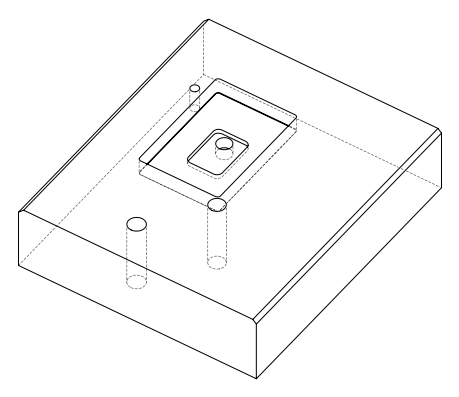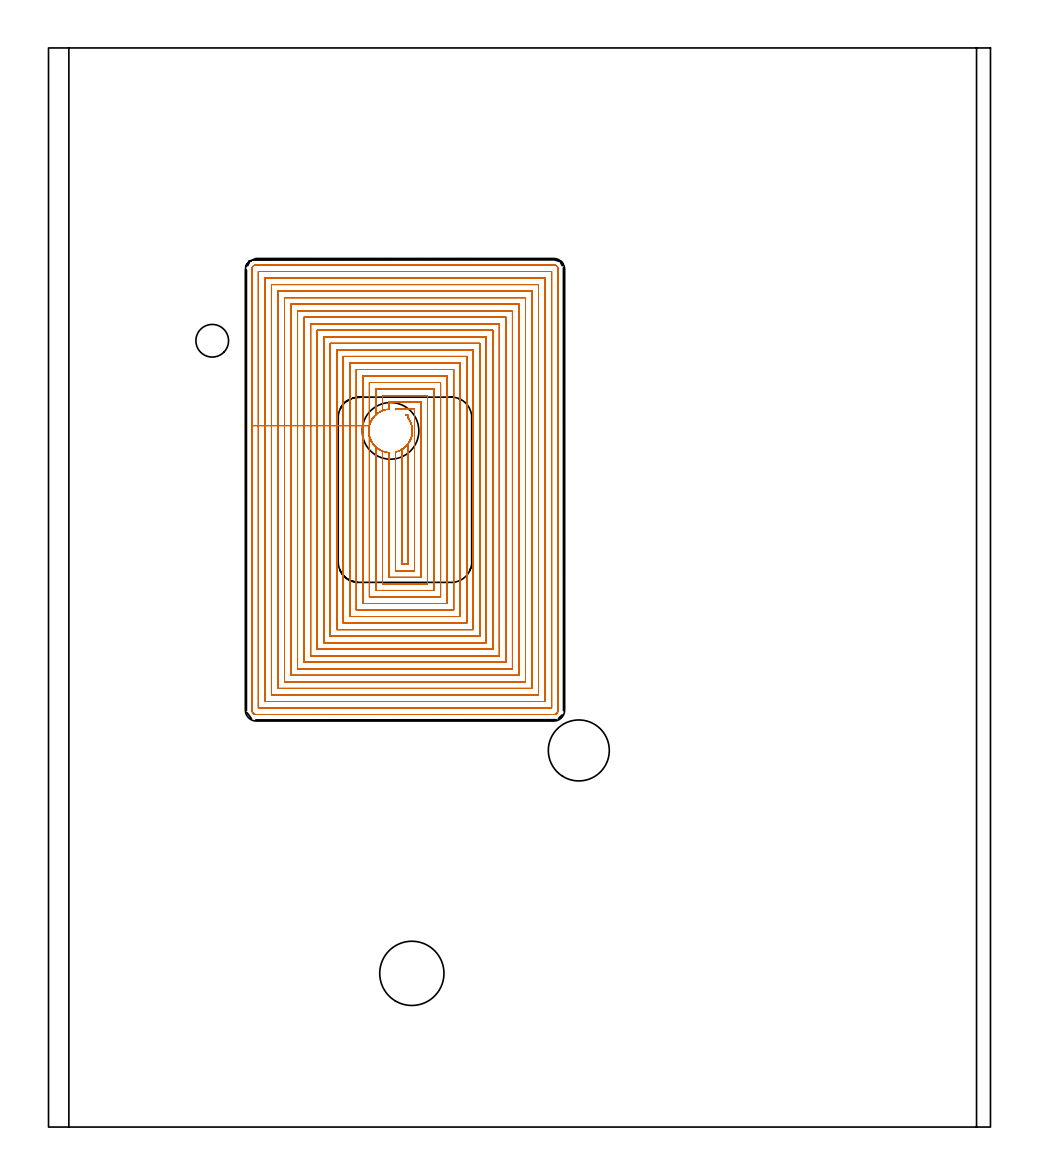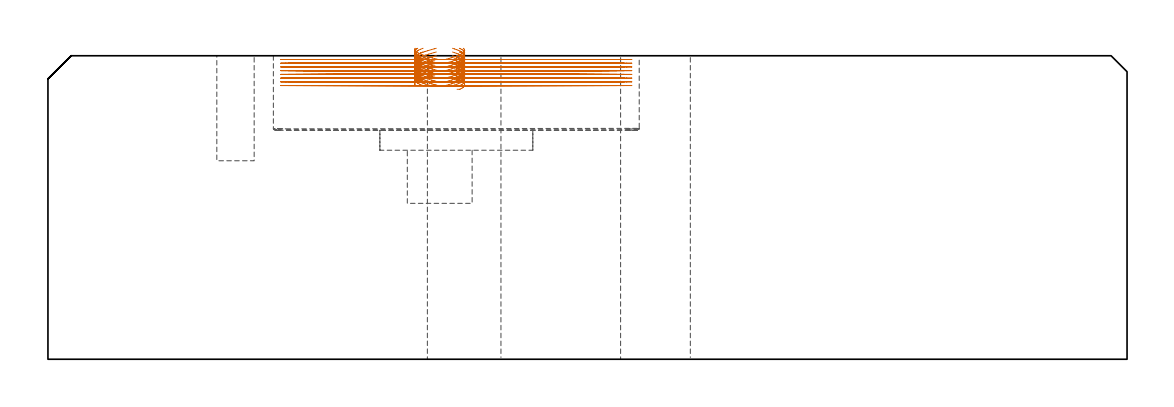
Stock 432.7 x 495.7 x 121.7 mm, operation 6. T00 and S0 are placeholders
(PLAN: 12 operations, 10 tool changes, 441.8 min)
(1 INDEXABLE_INSERT_DRILL_THROUGH_HOLE_FROM_SOLID | STEP1HOLE | NXT0302_027 | 0.5 min | 74854 mm3)
(2 INDEXABLE_INSERT_DRILL_BLIND_HOLE_FROM_SOLID | STEP1POCKET | UGT0302_001 | 0.18 min | 7409 mm3)
(3 INDEXABLE_INSERT_DRILL_BLIND_HOLE_FROM_SOLID_1 | STEP1POCKET_1 | UGT0302_005 | 0.1 min | 31392 mm3)
(4 AREA_MILL | FG_CHAMFER_SURFACE | UGT0205_001 | 12.06 min | 10149 mm3)
(5 AREA_MILL_1 | FG_CHAMFER_SURFACE_1 | UGT0205_001 | 16.05 min | 21446 mm3)
(6 MILL_RECTANGULAR_POCKET | POCKET_RECTANGULAR_STRAIGHT | UGT0201_084 | Follow Part, ap 1.5, ae 75% | 409.51 min | 915323 mm3)
(7 MILL_RECTANGULAR_POCKET_1 | POCKET_RECTANGULAR_STRAIGHT_1 | UGT0201_100 | Follow Part, ap 4.5, ae 75% | 1.62 min | 36932 mm3)
(8 SPOT_DRILL | STEP1HOLE_1 | NXT0321_9005460120000 | 0.05 min | 174 mm3)
(9 DRILL_BLIND_HOLE_INTO_CENTER | STEP1HOLE_1 | UGT0301_196 | 0.06 min | 365 mm3)
(10 GUN_DRILL_THROUGH_HOLE | STEP1HOLE_1 | UGT0307_003 | 0.57 min | 4240 mm3)
(11 SPADE_DRILL_TO_ENLARGE_THROUGH_HOLE | STEP1HOLE_1 | UGT0306_009 | 0.52 min | 27844 mm3)
(12 DRILL_TO_ENLARGE_THROUGH_HOLE | STEP1HOLE_1 | UGT0301_394 | 0.54 min | 50469 mm3)
(TOOL NXT0302_027 | Index. Insert Drill 28mm [880-D2800L32-05] | D28 PA176 FL140 Z2)
(TOOL UGT0302_001 | Indexable Insert Drill 15mm | D15 PA180 FL50 Z2)
(TOOL UGT0302_005 | Indexable Insert Drill 26mm | D26 PA180 FL50 Z2)
(TOOL UGT0205_001 | Chamfer Mill 20 x 3 x 45 deg. | D20 FL50 Z2)
(TOOL UGT0201_084 | End mill 6 mm | D6 R1 FL30 Z4)
(TOOL UGT0201_100 | End Mill 18 mm | D18 FL22 Z2)
(TOOL NXT0321_9005460120000 | NC Spot Drill, 142deg, 12mm, Carbide, Uncoated | D12 PA142 FL30 Z2)
(TOOL UGT0301_196 | Twist Drill 7.7 mm | D7.7 PA118 FL73 Z2)
(TOOL UGT0307_003 | Gun Drill 7 mm | D7 PA130 FL24 Z1)
(TOOL UGT0306_009 | Spade Drill 18.5mm | D18.5 PA132 FL10 Z2)
(TOOL UGT0301_394 | Twist Drill 29.5 mm | D29.5 PA118 FL165 Z2)
(OP 6 MILL_RECTANGULAR_POCKET, part 1 of 3)
G17 G21 G94 G90
T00 M6
G54
G17 G0 G90 X164.953 Y325.973 S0 M3
G43 Z131.7 H0
Z124.7
G94 G1 X165.284 Y325.546 Z124.555 F250.
X165.813 Y324.705 Z124.289
X166.032 Y324.314 Z124.169
X166.5 Y323.234 Z123.853
X166.838 Y322.105 Z123.538
X167.041 Y320.945 Z123.222
X167.107 Y319.769 Z122.907
X167.034 Y318.594 Z122.591
X166.823 Y317.435 Z122.275
X166.479 Y316.309 Z121.96
X166.004 Y315.231 Z121.644
X165.783 Y314.842 Z121.524
X165.263 Y314.026 Z121.265
X164.661 Y313.257 Z121.003
X164.502 Y313.078 Z120.939
X163.939 Y312.506 Z120.724
X163.746 Y312.33 Z120.654
X163.002 Y311.728 Z120.398
X162.4 Y311.334 Z120.205
Y258.5 F500.
X165.1
Y313.818
G0 X162.199 Y311.202 Z124.7
G1 X163.006 Y311.731 Z124.442 F250.
X163.746 Y312.33 Z124.186
X163.939 Y312.506 Z124.116
X164.502 Y313.078 Z123.901
X164.661 Y313.257 Z123.837
X165.263 Y314.026 Z123.575
X165.783 Y314.842 Z123.316
X166.004 Y315.231 Z123.196
X166.479 Y316.309 Z122.881
X166.823 Y317.435 Z122.565
X167.034 Y318.594 Z122.25
X167.107 Y319.769 Z121.934
X167.041 Y320.945 Z121.618
X166.838 Y322.105 Z121.303
X166.5 Y323.234 Z120.987
X166.032 Y324.314 Z120.672
X165.813 Y324.705 Z120.552
X165.276 Y325.558 Z120.282
X165.1 Y325.784 Z120.205
Y327.
X164.038
G0 X166.533 Y323.125 Z124.7
G1 X166.838 Y322.105 Z124.415
X167.041 Y320.945 Z124.099
X167.107 Y319.769 Z123.784
X167.034 Y318.594 Z123.468
X166.823 Y317.435 Z123.152
X166.479 Y316.309 Z122.837
X166.004 Y315.231 Z122.521
X165.783 Y314.842 Z122.401
X165.263 Y314.026 Z122.142
X164.661 Y313.257 Z121.88
X164.502 Y313.078 Z121.816
X163.939 Y312.506 Z121.601
X163.746 Y312.33 Z121.531
X163.002 Y311.728 Z121.275
X162.027 Y311.1 Z120.964
X161.638 Y310.879 Z120.844
X160.754 Y310.483 Z120.584
X159.836 Y310.174 Z120.325
X159.4 Y310.071 Z120.205
Y255.5 F500.
X168.1
Y330.
X159.4
Y329.528
G0 X147.264 Y321.556 Z124.7
G1 X147.189 Y321.187 Z124.599 F250.
X147.093 Y319.959 Z124.269
X147.15 Y318.729 Z123.939
X147.357 Y317.514 Z123.609
X147.712 Y316.335 Z123.279
X148.209 Y315.207 Z122.949
X148.432 Y314.82 Z122.829
X148.936 Y314.027 Z122.577
X149.195 Y313.662 Z122.457
X149.939 Y312.808 Z122.154
X150.774 Y312.044 Z121.85
X151.466 Y311.54 Z121.621
X152.31 Y311.022 Z121.356
X153.019 Y310.673 Z121.144
X153.816 Y310.356 Z120.914
X154.239 Y310.209 Z120.794
X155.089 Y309.996 Z120.559
X155.953 Y309.858 Z120.325
X156.4 Y309.827 Z120.205
Y252.5 F500.
X171.1
Y333.
X156.4
Y329.771
G0 X148.268 Y324.467 Z124.7
G1 X148.013 Y323.969 Z124.55 F250.
X147.827 Y323.562 Z124.43
X147.435 Y322.394 Z124.1
X147.189 Y321.187 Z123.77
X147.093 Y319.959 Z123.44
X147.15 Y318.729 Z123.11
X147.357 Y317.514 Z122.78
X147.712 Y316.335 Z122.45
X148.209 Y315.207 Z122.12
X148.432 Y314.82 Z122.
X148.936 Y314.027 Z121.748
X149.195 Y313.662 Z121.628
X149.939 Y312.808 Z121.325
X150.774 Y312.044 Z121.021
X151.466 Y311.54 Z120.792
X152.31 Y311.022 Z120.527
X153.019 Y310.673 Z120.315
X153.4 Y310.521 Z120.205
Y249.5 F500.
X174.1
Y336.
X153.4
Y329.086
G0 X150.436 Y327.247 Z124.7
G1 X150.178 Y327.028 Z124.609 F250.
X149.355 Y326.138 Z124.285
X148.645 Y325.156 Z123.96
X148.423 Y324.768 Z123.84
X148.013 Y323.969 Z123.599
X147.827 Y323.562 Z123.48
X147.435 Y322.394 Z123.149
X147.189 Y321.187 Z122.819
X147.093 Y319.959 Z122.489
X147.15 Y318.729 Z122.159
X147.357 Y317.514 Z121.829
X147.712 Y316.335 Z121.499
X148.209 Y315.207 Z121.169
X148.432 Y314.82 Z121.049
X148.936 Y314.027 Z120.797
X149.195 Y313.662 Z120.678
X149.615 Y313.156 Z120.501
X150.068 Y312.678 Z120.325
X150.4 Y312.378 Z120.205
Y246.5 F500.
X177.1
Y339.
X150.4
Y327.221
G0 X155.725 Y329.696 Z124.7
G1 X154.877 Y329.555 Z124.47 F250.
X153.743 Y329.226 Z124.153
X152.656 Y328.766 Z123.837
X152.264 Y328.549 Z123.717
X151.472 Y328.064 Z123.468
X151.101 Y327.811 Z123.348
X150.178 Y327.028 Z123.023
X149.355 Y326.138 Z122.699
X148.645 Y325.156 Z122.374
X148.423 Y324.768 Z122.254
X148.013 Y323.969 Z122.013
X147.827 Y323.562 Z121.893
X147.451 Y322.453 Z121.58
X147.207 Y321.308 Z121.266
X147.098 Y320.142 Z120.952
X147.127 Y318.972 Z120.638
X147.292 Y317.813 Z120.325
X147.4 Y317.379 Z120.205
Y243.5 F500.
X180.1
Y342.
X147.4
Y322.221
X144.4
Y240.5
X183.1
Y345.
X144.4
Y322.221
X141.4
Y237.5
X186.1
Y348.
X141.4
Y322.221
X138.4
Y234.5
X189.1
Y351.
X138.4
Y322.221
X135.4
Y231.5
X192.1
Y354.
X135.4
Y322.221
X132.4
Y228.5
X195.1
Y357.
X132.4
Y322.221
X129.4
Y225.5
X198.1
Y360.
X129.4
Y322.221
X126.4
Y222.5
X201.1
Y363.
X126.4
Y322.221
X123.4
Y219.5
X204.1
Y366.
X123.4
Y322.221
X120.4
Y216.5
X207.1
Y369.
X120.4
Y322.221
X117.4
Y213.5
X210.1
Y372.
X117.4
Y322.221
X114.4
Y210.5
X213.1
Y375.
X114.4
Y322.221
X111.4
Y207.5
X216.1
Y378.
X111.4
Y322.221
X108.4
Y204.5
X219.1
Y381.
X108.4
Y322.221
X105.4
Y201.5
X222.1
Y384.
X105.4
Y322.221
X102.4
Y198.5
X225.1
Y387.
X102.4
Y322.221
X99.4
Y195.5
X228.1
Y390.
X99.4
Y322.221
X96.4
Y192.5
X231.1
Y393.
X96.4
Y322.221
X93.4
Y191.5
G3 X95.4 Y189.5 R2.
G1 X232.1
G3 X234.1 Y191.5 R2.
G1 Y394.
G3 X232.1 Y396. R2.
G1 X95.4
G3 X93.4 Y394. R2.
G1 Y322.221
Y321.221
G0 X164.953 Y325.973 Z123.205
G1 X165.284 Y325.546 Z123.06 F250.
X165.813 Y324.705 Z122.794
X166.032 Y324.314 Z122.674
X166.5 Y323.234 Z122.358
X166.838 Y322.105 Z122.043
X167.041 Y320.945 Z121.727
X167.107 Y319.769 Z121.412
X167.034 Y318.594 Z121.096
X166.823 Y317.435 Z120.78
X166.479 Y316.309 Z120.465
X166.004 Y315.231 Z120.149
X165.783 Y314.842 Z120.029
X165.263 Y314.026 Z119.77
X164.661 Y313.257 Z119.508
X164.502 Y313.078 Z119.444
X163.939 Y312.506 Z119.229
X163.746 Y312.33 Z119.159
X163.002 Y311.727 Z118.903
X162.4 Y311.334 Z118.71
Y258.5 F500.
X165.1
Y313.818
G0 X162.199 Y311.202 Z123.205
G1 X163.006 Y311.731 Z122.947 F250.
X163.746 Y312.33 Z122.691
X163.939 Y312.506 Z122.621
X164.502 Y313.078 Z122.406
X164.661 Y313.257 Z122.342
X165.263 Y314.026 Z122.08
X165.783 Y314.842 Z121.821
X166.004 Y315.231 Z121.701
X166.479 Y316.309 Z121.386
X166.823 Y317.435 Z121.07
X167.034 Y318.594 Z120.755
X167.107 Y319.769 Z120.439
X167.041 Y320.945 Z120.123
X166.838 Y322.105 Z119.808
X166.5 Y323.234 Z119.492
X166.032 Y324.314 Z119.177
X165.813 Y324.705 Z119.057
X165.276 Y325.558 Z118.787
X165.1 Y325.784 Z118.71
Y327.
X164.038
G0 X166.533 Y323.125 Z123.205
G1 X166.838 Y322.105 Z122.92
X167.041 Y320.945 Z122.604
X167.107 Y319.769 Z122.289
X167.034 Y318.594 Z121.973
X166.823 Y317.435 Z121.657
X166.479 Y316.309 Z121.342
X166.004 Y315.231 Z121.026
X165.783 Y314.842 Z120.906
X165.263 Y314.026 Z120.647
X164.661 Y313.257 Z120.385
X164.502 Y313.078 Z120.321
X163.939 Y312.506 Z120.106
X163.746 Y312.33 Z120.036
X163.002 Y311.727 Z119.78
X162.155 Y311.173 Z119.508
X161.769 Y310.947 Z119.388
X160.822 Y310.51 Z119.109
X159.836 Y310.174 Z118.83
X159.4 Y310.071 Z118.71
Y255.5 F500.
X168.1
Y330.
X159.4
Y329.528
G0 X147.264 Y321.555 Z123.205
G1 X147.189 Y321.187 Z123.104 F250.
X147.093 Y319.959 Z122.774
X147.15 Y318.729 Z122.444
X147.357 Y317.514 Z122.114
X147.712 Y316.335 Z121.784
X148.209 Y315.207 Z121.454
X148.432 Y314.82 Z121.334
X148.936 Y314.027 Z121.082
X149.195 Y313.662 Z120.963
X149.772 Y312.983 Z120.724
X150.408 Y312.358 Z120.485
X151.097 Y311.791 Z120.246
X151.466 Y311.54 Z120.126
X152.31 Y311.022 Z119.861
X153.019 Y310.673 Z119.649
X153.816 Y310.356 Z119.419
X154.239 Y310.209 Z119.299
X155.089 Y309.996 Z119.065
X155.953 Y309.858 Z118.83
X156.4 Y309.827 Z118.71
Y252.5 F500.
X171.1
Y333.
X156.4
Y329.771
G0 X148.268 Y324.466 Z123.205
G1 X148.013 Y323.969 Z123.055 F250.
X147.827 Y323.562 Z122.935
X147.435 Y322.394 Z122.605
X147.189 Y321.187 Z122.275
X147.093 Y319.959 Z121.945
X147.15 Y318.729 Z121.615
X147.357 Y317.514 Z121.285
X147.712 Y316.335 Z120.955
X148.209 Y315.207 Z120.625
X148.432 Y314.82 Z120.505
X148.936 Y314.027 Z120.253
X149.195 Y313.662 Z120.133
X149.772 Y312.983 Z119.894
X150.408 Y312.358 Z119.655
X151.097 Y311.791 Z119.417
X151.466 Y311.54 Z119.297
X152.31 Y311.022 Z119.032
X153.019 Y310.673 Z118.82
X153.4 Y310.521 Z118.71
Y249.5 F500.
X174.1
Y336.
X153.4
Y329.086
G0 X150.436 Y327.247 Z123.205
G1 X150.178 Y327.028 Z123.114 F250.
X149.355 Y326.138 Z122.79
X148.645 Y325.156 Z122.465
X148.423 Y324.768 Z122.345
X148.013 Y323.969 Z122.104
X147.827 Y323.562 Z121.985
X147.435 Y322.394 Z121.654
X147.189 Y321.187 Z121.324
X147.093 Y319.959 Z120.994
X147.15 Y318.729 Z120.664
X147.357 Y317.514 Z120.334
X147.712 Y316.335 Z120.004
X148.209 Y315.207 Z119.674
X148.432 Y314.82 Z119.554
X148.936 Y314.027 Z119.302
X149.195 Y313.662 Z119.183
X149.615 Y313.156 Z119.006
X150.068 Y312.678 Z118.83
X150.4 Y312.378 Z118.71
Y246.5 F500.
X177.1
Y339.
X150.4
Y327.221
G0 X155.725 Y329.696 Z123.205
G1 X154.877 Y329.555 Z122.975 F250.
X153.743 Y329.226 Z122.658
X152.656 Y328.766 Z122.342
X152.264 Y328.549 Z122.222
X151.472 Y328.064 Z121.973
X151.101 Y327.811 Z121.853
X150.178 Y327.028 Z121.528
X149.355 Y326.138 Z121.204
X148.645 Y325.156 Z120.879
X148.423 Y324.768 Z120.759
X148.013 Y323.969 Z120.518
X147.827 Y323.562 Z120.398
X147.451 Y322.453 Z120.085
X147.207 Y321.308 Z119.771
X147.098 Y320.142 Z119.457
X147.127 Y318.972 Z119.143
X147.292 Y317.813 Z118.83
X147.4 Y317.379 Z118.71
Y243.5 F500.
X180.1
Y342.
X147.4
Y322.221
X144.4
Y240.5
X183.1
Y345.
X144.4
Y322.221
X141.4
Y237.5
X186.1
Y348.
X141.4
Y322.221
X138.4
Y234.5
X189.1
Y351.
X138.4
Y322.221
X135.4
Y231.5
X192.1
Y354.
X135.4
Y322.221
X132.4
Y228.5
X195.1
Y357.
X132.4
Y322.221
X129.4
Y225.5
X198.1
Y360.
X129.4
Y322.221
X126.4
Y222.5
X201.1
Y363.
X126.4
Y322.221
X123.4
Y219.5
X204.1
Y366.
X123.4
Y322.221
X120.4
Y216.5
X207.1
Y369.
X120.4
Y322.221
X117.4
Y213.5
X210.1
Y372.
X117.4
Y322.221
X114.4
Y210.5
X213.1
Y375.
X114.4
Y322.221
X111.4
Y207.5
X216.1
Y378.
X111.4
Y322.221
X108.4
Y204.5
X219.1
Y381.
X108.4
Y322.221
X105.4
Y201.5
X222.1
Y384.
X105.4
Y322.221
X102.4
Y198.5
X225.1
Y387.
X102.4
Y322.221
X99.4
Y195.5
X228.1
Y390.
X99.4
Y322.221
X96.4
Y192.5
X231.1
Y393.
X96.4
Y322.221
X93.4
Y191.5
G3 X95.4 Y189.5 R2.
G1 X232.1
G3 X234.1 Y191.5 R2.
G1 Y394.
G3 X232.1 Y396. R2.
G1 X95.4
G3 X93.4 Y394. R2.
G1 Y322.221
Y321.221
G0 X164.953 Y325.973 Z121.71
G1 X165.284 Y325.546 Z121.565 F250.
X165.813 Y324.705 Z121.299
X166.032 Y324.314 Z121.179
X166.5 Y323.234 Z120.863
X166.838 Y322.105 Z120.548
X167.041 Y320.945 Z120.232
X167.107 Y319.769 Z119.917
X167.034 Y318.594 Z119.601
X166.823 Y317.435 Z119.285
X166.479 Y316.309 Z118.97
X166.004 Y315.231 Z118.654
X165.783 Y314.842 Z118.534
X165.263 Y314.026 Z118.275
X164.661 Y313.257 Z118.013
X164.502 Y313.078 Z117.949
X163.939 Y312.506 Z117.734
X163.746 Y312.33 Z117.664
X163.002 Y311.727 Z117.408
X162.4 Y311.334 Z117.215
Y258.5 F500.
X165.1
Y313.818
G0 X162.199 Y311.202 Z121.71
G1 X163.006 Y311.731 Z121.452 F250.
X163.746 Y312.33 Z121.196
X163.939 Y312.506 Z121.126
X164.502 Y313.078 Z120.911
X164.661 Y313.257 Z120.847
X165.263 Y314.026 Z120.585
X165.783 Y314.842 Z120.326
X166.004 Y315.231 Z120.206
X166.479 Y316.309 Z119.891
X166.823 Y317.435 Z119.575
X167.034 Y318.594 Z119.26
X167.107 Y319.769 Z118.944
X167.041 Y320.945 Z118.628
X166.838 Y322.105 Z118.313
X166.5 Y323.234 Z117.997
X166.032 Y324.314 Z117.682
X165.813 Y324.705 Z117.562
X165.276 Y325.558 Z117.292
X165.1 Y325.784 Z117.215
Y327.
X164.038
G0 X166.533 Y323.125 Z121.71
G1 X166.838 Y322.105 Z121.425
X167.041 Y320.945 Z121.109
X167.107 Y319.769 Z120.794
X167.034 Y318.594 Z120.478
X166.823 Y317.435 Z120.162
X166.479 Y316.309 Z119.847
X166.004 Y315.231 Z119.531
X165.783 Y314.842 Z119.411
X165.263 Y314.026 Z119.152
X164.661 Y313.257 Z118.89
X164.502 Y313.078 Z118.826
X163.939 Y312.506 Z118.611
X163.746 Y312.33 Z118.541
X163.002 Y311.727 Z118.285
X162.155 Y311.173 Z118.013
X161.769 Y310.947 Z117.893
X160.822 Y310.51 Z117.614
X159.836 Y310.174 Z117.335
X159.4 Y310.071 Z117.215
Y255.5 F500.
X168.1
Y330.
X159.4
Y329.528
G0 X147.264 Y321.555 Z121.71
G1 X147.189 Y321.187 Z121.609 F250.
X147.093 Y319.959 Z121.279
X147.15 Y318.729 Z120.949
X147.357 Y317.514 Z120.619
X147.712 Y316.335 Z120.289
X148.209 Y315.207 Z119.959
X148.432 Y314.82 Z119.839
X148.936 Y314.027 Z119.587
X149.195 Y313.662 Z119.468
X149.772 Y312.983 Z119.229
X150.408 Y312.358 Z118.99
X151.097 Y311.791 Z118.751
X151.466 Y311.54 Z118.631
X152.31 Y311.022 Z118.366
X153.019 Y310.673 Z118.154
X153.816 Y310.356 Z117.924
X154.239 Y310.209 Z117.804
X155.089 Y309.996 Z117.57
X155.953 Y309.858 Z117.335
X156.4 Y309.827 Z117.215
Y252.5 F500.
X171.1
Y333.
X156.4
Y329.771
G0 X148.268 Y324.466 Z121.71
G1 X148.013 Y323.969 Z121.56 F250.
X147.827 Y323.562 Z121.44
X147.435 Y322.394 Z121.11
X147.189 Y321.187 Z120.78
X147.093 Y319.959 Z120.45
X147.15 Y318.729 Z120.12
X147.357 Y317.514 Z119.79
X147.712 Y316.335 Z119.46
X148.209 Y315.207 Z119.13
X148.432 Y314.82 Z119.01
X148.936 Y314.027 Z118.758
X149.195 Y313.662 Z118.638
X149.772 Y312.983 Z118.399
X150.408 Y312.358 Z118.16
X151.097 Y311.791 Z117.922
X151.466 Y311.54 Z117.802
X152.31 Y311.022 Z117.537
X153.019 Y310.673 Z117.325
X153.4 Y310.521 Z117.215
Y249.5 F500.
X174.1
Y336.
X153.4
Y329.086
G0 X150.436 Y327.247 Z121.71
G1 X150.178 Y327.028 Z121.619 F250.
X149.355 Y326.138 Z121.295
X148.645 Y325.156 Z120.97
X148.423 Y324.768 Z120.85
X148.013 Y323.969 Z120.609
X147.827 Y323.562 Z120.49
X147.435 Y322.394 Z120.159
X147.189 Y321.187 Z119.829
X147.093 Y319.959 Z119.499
X147.15 Y318.729 Z119.169
X147.357 Y317.514 Z118.839
X147.712 Y316.335 Z118.509
X148.209 Y315.207 Z118.179
X148.432 Y314.82 Z118.059
X148.936 Y314.027 Z117.807
X149.195 Y313.662 Z117.688
X149.615 Y313.156 Z117.511
X150.068 Y312.678 Z117.335
X150.4 Y312.378 Z117.215
Y246.5 F500.
X177.1
Y339.
X150.4
Y327.221
G0 X155.725 Y329.696 Z121.71
G1 X154.877 Y329.555 Z121.48 F250.
X153.743 Y329.226 Z121.163
X152.656 Y328.766 Z120.847
X152.264 Y328.549 Z120.727
X151.472 Y328.064 Z120.478
X151.101 Y327.811 Z120.358
X150.178 Y327.028 Z120.033
X149.355 Y326.138 Z119.709
X148.645 Y325.156 Z119.384
X148.423 Y324.768 Z119.264
X148.013 Y323.969 Z119.023
X147.827 Y323.562 Z118.903
X147.451 Y322.453 Z118.59
X147.207 Y321.308 Z118.276
X147.098 Y320.142 Z117.962
X147.127 Y318.972 Z117.648
X147.292 Y317.813 Z117.335
X147.4 Y317.379 Z117.215
Y243.5 F500.
X180.1
Y342.
X147.4
Y322.221
X144.4
Y240.5
X183.1
Y345.
X144.4
Y322.221
X141.4
Y237.5
X186.1
Y348.
X141.4
Y322.221
X138.4
Y234.5
X189.1
Y351.
X138.4
Y322.221
X135.4
Y231.5
X192.1
Y354.
X135.4
Y322.221
X132.4
Y228.5
X195.1
Y357.
X132.4
Y322.221
X129.4
Y225.5
X198.1
Y360.
X129.4
Y322.221
X126.4
Y222.5
X201.1
Y363.
X126.4
Y322.221
X123.4
Y219.5
X204.1
Y366.
X123.4
Y322.221
X120.4
Y216.5
X207.1
Y369.
X120.4
Y322.221
X117.4
Y213.5
X210.1
Y372.
X117.4
Y322.221
X114.4
Y210.5
X213.1
Y375.
X114.4
Y322.221
X111.4
Y207.5
X216.1
Y378.
X111.4
Y322.221
X108.4
Y204.5
X219.1
Y381.
X108.4
Y322.221
X105.4
Y201.5
X222.1
Y384.
X105.4
Y322.221
X102.4
Y198.5
X225.1
Y387.
X102.4
Y322.221
X99.4
Y195.5
X228.1
Y390.
X99.4
Y322.221
X96.4
Y192.5
X231.1
Y393.
X96.4
Y322.221
X93.4
Y191.5
G3 X95.4 Y189.5 R2.
G1 X232.1
G3 X234.1 Y191.5 R2.
G1 Y394.
G3 X232.1 Y396. R2.
G1 X95.4
G3 X93.4 Y394. R2.
G1 Y322.221
Y321.221
G0 X164.953 Y325.973 Z120.215
G1 X165.284 Y325.546 Z120.07 F250.
X165.813 Y324.705 Z119.804
X166.032 Y324.314 Z119.684
X166.5 Y323.234 Z119.368
X166.838 Y322.105 Z119.053
X167.041 Y320.945 Z118.737
X167.107 Y319.769 Z118.422
X167.034 Y318.594 Z118.106
X166.823 Y317.435 Z117.79
X166.479 Y316.309 Z117.475
X166.004 Y315.231 Z117.159
X165.783 Y314.842 Z117.039
X165.263 Y314.026 Z116.78
X164.661 Y313.257 Z116.518
X164.502 Y313.078 Z116.454
X163.939 Y312.506 Z116.239
X163.746 Y312.33 Z116.169
X163.002 Y311.727 Z115.913
X162.4 Y311.334 Z115.72
Y258.5 F500.
X165.1
Y313.818
G0 X162.199 Y311.202 Z120.215
G1 X163.006 Y311.731 Z119.957 F250.
X163.746 Y312.33 Z119.701
X163.939 Y312.506 Z119.631
X164.502 Y313.078 Z119.416
X164.661 Y313.257 Z119.352
X165.263 Y314.026 Z119.09
X165.783 Y314.842 Z118.831
X166.004 Y315.231 Z118.711
X166.479 Y316.309 Z118.396
X166.823 Y317.435 Z118.08
X167.034 Y318.594 Z117.765
X167.107 Y319.769 Z117.449
X167.041 Y320.945 Z117.133
X166.838 Y322.105 Z116.818
X166.5 Y323.234 Z116.502
X166.032 Y324.314 Z116.187
X165.813 Y324.705 Z116.067
X165.276 Y325.558 Z115.797
X165.1 Y325.784 Z115.72
Y327.
X164.038
G0 X166.533 Y323.125 Z120.215
G1 X166.838 Y322.105 Z119.93
X167.041 Y320.945 Z119.614
X167.107 Y319.769 Z119.299
X167.034 Y318.594 Z118.983
X166.823 Y317.435 Z118.667
X166.479 Y316.309 Z118.352
X166.004 Y315.231 Z118.036
X165.783 Y314.842 Z117.916
X165.263 Y314.026 Z117.657
X164.661 Y313.257 Z117.395
X164.502 Y313.078 Z117.331
X163.939 Y312.506 Z117.116
X163.746 Y312.33 Z117.046
X163.002 Y311.727 Z116.79
X162.155 Y311.173 Z116.518
X161.769 Y310.947 Z116.399
X160.822 Y310.51 Z116.119
X159.836 Y310.174 Z115.84
X159.4 Y310.071 Z115.72
Y255.5 F500.
X168.1
Y330.
X159.4
Y329.528
G0 X147.264 Y321.555 Z120.215
G1 X147.189 Y321.187 Z120.114 F250.
X147.093 Y319.959 Z119.784
X147.15 Y318.729 Z119.454
X147.357 Y317.514 Z119.124
X147.712 Y316.335 Z118.794
X148.209 Y315.207 Z118.464
X148.432 Y314.82 Z118.344
X148.936 Y314.027 Z118.092
X149.195 Y313.662 Z117.973
X149.772 Y312.983 Z117.734
X150.408 Y312.358 Z117.495
X151.097 Y311.791 Z117.256
X151.466 Y311.54 Z117.136
X152.31 Y311.022 Z116.871
X153.019 Y310.673 Z116.659
X153.816 Y310.356 Z116.429
X154.239 Y310.209 Z116.309
X155.089 Y309.996 Z116.075
X155.953 Y309.858 Z115.84
X156.4 Y309.827 Z115.72
Y252.5 F500.
X171.1
Y333.
X156.4
Y329.771
G0 X148.268 Y324.466 Z120.215
G1 X148.013 Y323.969 Z120.065 F250.
X147.827 Y323.562 Z119.945
X147.435 Y322.394 Z119.615
X147.189 Y321.187 Z119.285
X147.093 Y319.959 Z118.955
X147.15 Y318.729 Z118.625
X147.357 Y317.514 Z118.295
X147.712 Y316.335 Z117.965
X148.209 Y315.207 Z117.635
X148.432 Y314.82 Z117.515
X148.936 Y314.027 Z117.263
X149.195 Y313.662 Z117.143
X149.772 Y312.983 Z116.904
X150.408 Y312.358 Z116.665
X151.097 Y311.791 Z116.427
X151.466 Y311.54 Z116.307
X152.31 Y311.022 Z116.042
X153.019 Y310.673 Z115.83
X153.4 Y310.521 Z115.72
Y249.5 F500.
X174.1
Y336.
X153.4
Y329.086
G0 X150.436 Y327.247 Z120.215
G1 X150.178 Y327.028 Z120.124 F250.
X149.355 Y326.138 Z119.8
X148.645 Y325.156 Z119.475
X148.423 Y324.768 Z119.355
X148.013 Y323.969 Z119.114
X147.827 Y323.562 Z118.995
X147.435 Y322.394 Z118.664
X147.189 Y321.187 Z118.334
X147.093 Y319.959 Z118.004
X147.15 Y318.729 Z117.674
X147.357 Y317.514 Z117.344
X147.712 Y316.335 Z117.014
X148.209 Y315.207 Z116.684
X148.432 Y314.82 Z116.564
X148.936 Y314.027 Z116.312
X149.195 Y313.662 Z116.193
X149.615 Y313.156 Z116.016
X150.068 Y312.678 Z115.84
X150.4 Y312.378 Z115.72
Y246.5 F500.
X177.1
Y339.
X150.4
Y327.221
G0 X155.725 Y329.696 Z120.215
G1 X154.877 Y329.555 Z119.985 F250.
X153.743 Y329.226 Z119.668
X152.656 Y328.766 Z119.352
X152.264 Y328.549 Z119.232
X151.472 Y328.064 Z118.983
X151.101 Y327.811 Z118.863
X150.178 Y327.028 Z118.538
X149.355 Y326.138 Z118.214
X148.645 Y325.156 Z117.889
X148.423 Y324.768 Z117.769
X148.013 Y323.969 Z117.528
X147.827 Y323.562 Z117.408
X147.451 Y322.453 Z117.095
X147.207 Y321.308 Z116.781
X147.098 Y320.142 Z116.467
X147.127 Y318.972 Z116.153
X147.292 Y317.813 Z115.84
X147.4 Y317.379 Z115.72
Y243.5 F500.
X180.1
Y342.
X147.4
Y322.221
X144.4
Y240.5
X183.1
Y345.
X144.4
Y322.221
X141.4
Y237.5
X186.1
Y348.
X141.4
Y322.221
X138.4
Y234.5
X189.1
Y351.
X138.4
Y322.221
X135.4
Y231.5
X192.1
Y354.
X135.4
Y322.221
X132.4
Y228.5
X195.1
Y357.
X132.4
Y322.221
X129.4
Y225.5
X198.1
Y360.
X129.4
Y322.221
X126.4
Y222.5
X201.1
Y363.
X126.4
Y322.221
X123.4
Y219.5
X204.1
Y366.
X123.4
Y322.221
X120.4
Y216.5
X207.1
Y369.
X120.4
Y322.221
X117.4
Y213.5
X210.1
Y372.
X117.4
Y322.221
X114.4
Y210.5
X213.1
Y375.
X114.4
Y322.221
X111.4
Y207.5
X216.1
Y378.
X111.4
Y322.221
X108.4
Y204.5
X219.1
Y381.
X108.4
Y322.221
X105.4
Y201.5
X222.1
Y384.
X105.4
Y322.221
X102.4
Y198.5
X225.1
Y387.
X102.4
Y322.221
X99.4
Y195.5
X228.1
Y390.
X99.4
Y322.221
X96.4
Y192.5
X231.1
Y393.
X96.4
Y322.221
X93.4
Y191.5
G3 X95.4 Y189.5 R2.
G1 X232.1
G3 X234.1 Y191.5 R2.
G1 Y394.
G3 X232.1 Y396. R2.
G1 X95.4
G3 X93.4 Y394. R2.
G1 Y322.221
Y321.221
G0 X164.953 Y325.973 Z118.72
G1 X165.284 Y325.546 Z118.575 F250.
X165.813 Y324.705 Z118.309
X166.032 Y324.314 Z118.189
X166.5 Y323.234 Z117.873
X166.838 Y322.105 Z117.558
X167.041 Y320.945 Z117.242
X167.107 Y319.769 Z116.927
X167.034 Y318.594 Z116.611
X166.823 Y317.435 Z116.295
X166.479 Y316.309 Z115.98
X166.004 Y315.231 Z115.664
X165.783 Y314.842 Z115.544
X165.263 Y314.026 Z115.285
X164.661 Y313.257 Z115.023
X164.502 Y313.078 Z114.959
X163.939 Y312.506 Z114.744
X163.746 Y312.33 Z114.674
X163.002 Y311.727 Z114.418
X162.4 Y311.334 Z114.225
Y258.5 F500.
X165.1
Y313.818
G0 X162.199 Y311.202 Z118.72
G1 X163.006 Y311.731 Z118.462 F250.
X163.746 Y312.33 Z118.206
X163.939 Y312.506 Z118.136
X164.502 Y313.078 Z117.921
X164.661 Y313.257 Z117.857
X165.263 Y314.026 Z117.595
X165.783 Y314.842 Z117.336
X166.004 Y315.231 Z117.216
X166.479 Y316.309 Z116.901
X166.823 Y317.435 Z116.585
X167.034 Y318.594 Z116.27
X167.107 Y319.769 Z115.954
X167.041 Y320.945 Z115.638
X166.838 Y322.105 Z115.323
X166.5 Y323.234 Z115.007
X166.032 Y324.314 Z114.692
X165.813 Y324.705 Z114.572
X165.276 Y325.558 Z114.302
X165.1 Y325.784 Z114.225
Y327.
X164.038
G0 X166.533 Y323.125 Z118.72
G1 X166.838 Y322.105 Z118.435
X167.041 Y320.945 Z118.119
X167.107 Y319.769 Z117.804
X167.034 Y318.594 Z117.488
X166.823 Y317.435 Z117.172
X166.479 Y316.309 Z116.857
X166.004 Y315.231 Z116.541
X165.783 Y314.842 Z116.421
X165.263 Y314.026 Z116.162
X164.661 Y313.257 Z115.9
X164.502 Y313.078 Z115.836
X163.939 Y312.506 Z115.621
X163.746 Y312.33 Z115.551
X163.002 Y311.727 Z115.295
X162.155 Y311.173 Z115.023
X161.769 Y310.947 Z114.904
X160.822 Y310.51 Z114.624
X159.836 Y310.174 Z114.345
X159.4 Y310.071 Z114.225
Y255.5 F500.
X168.1
Y330.
X159.4
Y329.528
G0 X147.264 Y321.555 Z118.72
G1 X147.189 Y321.187 Z118.619 F250.
X147.093 Y319.959 Z118.289
X147.15 Y318.729 Z117.959
X147.357 Y317.514 Z117.629
X147.712 Y316.335 Z117.299
X148.209 Y315.207 Z116.969
X148.432 Y314.82 Z116.849
X148.936 Y314.027 Z116.597
X149.195 Y313.662 Z116.478
X149.772 Y312.983 Z116.239
X150.408 Y312.358 Z116.
X151.097 Y311.791 Z115.761
X151.466 Y311.54 Z115.641
X152.31 Y311.022 Z115.376
X153.019 Y310.673 Z115.164
X153.816 Y310.356 Z114.934
X154.239 Y310.209 Z114.814
X155.089 Y309.996 Z114.58
X155.953 Y309.858 Z114.345
X156.4 Y309.827 Z114.225
Y252.5 F500.
X171.1
Y333.
X156.4
Y329.771
G0 X148.268 Y324.466 Z118.72
G1 X148.013 Y323.969 Z118.57 F250.
X147.827 Y323.562 Z118.45
X147.435 Y322.394 Z118.12
X147.189 Y321.187 Z117.79
X147.093 Y319.959 Z117.46
X147.15 Y318.729 Z117.13
X147.357 Y317.514 Z116.8
X147.712 Y316.335 Z116.47
X148.209 Y315.207 Z116.14
X148.432 Y314.82 Z116.02
X148.936 Y314.027 Z115.768
X149.195 Y313.662 Z115.648
X149.772 Y312.983 Z115.409
X150.408 Y312.358 Z115.17
X151.097 Y311.791 Z114.932
X151.466 Y311.54 Z114.812
X152.31 Y311.022 Z114.547
X153.019 Y310.673 Z114.335
X153.4 Y310.521 Z114.225
Y249.5 F500.
X174.1
Y336.
X153.4
Y329.086
G0 X150.436 Y327.247 Z118.72
G1 X150.178 Y327.028 Z118.629 F250.
X149.355 Y326.138 Z118.305
X148.645 Y325.156 Z117.98
X148.423 Y324.768 Z117.86
X148.013 Y323.969 Z117.619
X147.827 Y323.562 Z117.5
X147.435 Y322.394 Z117.169
X147.189 Y321.187 Z116.839
X147.093 Y319.959 Z116.509
X147.15 Y318.729 Z116.179
X147.357 Y317.514 Z115.849
X147.712 Y316.335 Z115.519
X148.209 Y315.207 Z115.189
X148.432 Y314.82 Z115.069
X148.936 Y314.027 Z114.817
X149.195 Y313.662 Z114.698
X149.615 Y313.156 Z114.521
X150.068 Y312.678 Z114.345
X150.4 Y312.378 Z114.225
Y246.5 F500.
X177.1
Y339.
X150.4
Y327.221
G0 X155.725 Y329.696 Z118.72
G1 X154.877 Y329.555 Z118.49 F250.
X153.743 Y329.226 Z118.173
X152.656 Y328.766 Z117.857
X152.264 Y328.549 Z117.737
X151.472 Y328.064 Z117.488
X151.101 Y327.811 Z117.368
X150.178 Y327.028 Z117.043
X149.355 Y326.138 Z116.719
X148.645 Y325.156 Z116.394
X148.423 Y324.768 Z116.274
X148.013 Y323.969 Z116.033
X147.827 Y323.562 Z115.913
X147.451 Y322.453 Z115.6
X147.207 Y321.308 Z115.286
X147.098 Y320.142 Z114.972
X147.127 Y318.972 Z114.658
X147.292 Y317.813 Z114.345
X147.4 Y317.379 Z114.225
Y243.5 F500.
X180.1
Y342.
X147.4
Y322.221
X144.4
Y240.5
X183.1
Y345.
X144.4
Y322.221
X141.4
Y237.5
X186.1
Y348.
X141.4
Y322.221
X138.4
Y234.5
X189.1
Y351.
X138.4
Y322.221
X135.4
Y231.5
X192.1
Y354.
X135.4
Y322.221
X132.4
Y228.5
X195.1
Y357.
X132.4
Y322.221
X129.4
Y225.5
X198.1
Y360.
X129.4
Y322.221
X126.4
Y222.5
X201.1
Y363.
X126.4
Y322.221
X123.4
Y219.5
X204.1
Y366.
X123.4
Y322.221
X120.4
Y216.5
X207.1
Y369.
X120.4
Y322.221
X117.4
Y213.5
X210.1
Y372.
X117.4
Y322.221
X114.4
Y210.5
X213.1
Y375.
X114.4
Y322.221
X111.4
Y207.5
X216.1
Y378.
X111.4
Y322.221
X108.4
Y204.5
X219.1
Y381.
X108.4
Y322.221
X105.4
Y201.5
X222.1
Y384.
X105.4
Y322.221
X102.4
Y198.5
X225.1
Y387.
X102.4
Y322.221
X99.4
Y195.5
X228.1
Y390.
X99.4
Y322.221
X96.4
Y192.5
X231.1
Y393.
X96.4
Y322.221
X93.4
Y191.5
G3 X95.4 Y189.5 R2.
G1 X232.1
G3 X234.1 Y191.5 R2.
G1 Y394.
G3 X232.1 Y396. R2.
G1 X95.4
G3 X93.4 Y394. R2.
G1 Y322.221
Y321.221
G0 X162.2 Y311.203 Z117.225
G1 X163.006 Y311.731 Z116.967 F250.
X163.746 Y312.33 Z116.712
X163.939 Y312.506 Z116.642
X164.502 Y313.078 Z116.427
X164.661 Y313.257 Z116.363
X165.259 Y314.021 Z116.102
X165.783 Y314.843 Z115.841
X166.005 Y315.232 Z115.721
X166.461 Y316.263 Z115.419
X166.799 Y317.338 Z115.117
X167.014 Y318.445 Z114.815
X167.104 Y319.568 Z114.513
X167.067 Y320.695 Z114.211
X166.903 Y321.811 Z113.909
X166.615 Y322.9 Z113.607
X166.458 Y323.319 Z113.487
X166.3 Y323.738 Z113.367
X166.032 Y324.314 Z113.197
X165.813 Y324.705 Z113.077
X165.276 Y325.558 Z112.807
X165.1 Y325.784 Z112.73
Y327.
X164.038
G0 X164.953 Y325.973 Z117.225
G1 X165.284 Y325.546 Z117.08
X165.813 Y324.705 Z116.814
X166.032 Y324.314 Z116.694
X166.3 Y323.738 Z116.524
X166.458 Y323.319 Z116.404
X166.615 Y322.9 Z116.284
X166.903 Y321.811 Z115.982
X167.067 Y320.695 Z115.68
X167.104 Y319.568 Z115.378
X167.014 Y318.445 Z115.076
X166.799 Y317.338 Z114.774
X166.461 Y316.263 Z114.472
X166.005 Y315.232 Z114.17
X165.783 Y314.843 Z114.05
X165.259 Y314.021 Z113.788
X164.661 Y313.257 Z113.528
X164.502 Y313.078 Z113.464
X163.939 Y312.506 Z113.249
X163.746 Y312.33 Z113.179
X163.002 Y311.727 Z112.923
X162.4 Y311.334 Z112.73
Y258.5 F500.
X165.1
Y313.818
G0 X166.531 Y323.124 Z117.225
G1 X166.615 Y322.9 Z117.161 F250.
X166.903 Y321.811 Z116.859
X167.067 Y320.695 Z116.557
X167.104 Y319.568 Z116.255
X167.014 Y318.445 Z115.953
X166.799 Y317.338 Z115.651
X166.461 Y316.263 Z115.349
X166.005 Y315.232 Z115.046
X165.783 Y314.843 Z114.927
X165.259 Y314.021 Z114.665
X164.661 Y313.257 Z114.405
X164.502 Y313.078 Z114.341
X163.939 Y312.506 Z114.126
X163.746 Y312.33 Z114.056
X163.002 Y311.727 Z113.8
X162.155 Y311.173 Z113.528
X161.769 Y310.947 Z113.409
X160.822 Y310.51 Z113.129
X159.836 Y310.174 Z112.85
X159.4 Y310.071 Z112.73
Y255.5 F500.
X168.1
Y330.
X159.4
Y329.528
G0 X147.255 Y321.555 Z117.225
G1 X147.142 Y320.799 Z117.02 F250.
X147.092 Y319.849 Z116.765
X147.11 Y319.402 Z116.645
X147.128 Y318.955 Z116.525
X147.259 Y317.983 Z116.263
X147.484 Y317.028 Z116.
X147.802 Y316.1 Z115.737
X148.209 Y315.207 Z115.474
X148.432 Y314.82 Z115.354
X148.936 Y314.027 Z115.102
X149.195 Y313.662 Z114.983
X149.772 Y312.983 Z114.744
X150.408 Y312.358 Z114.505
X151.097 Y311.791 Z114.266
X151.466 Y311.54 Z114.146
X152.301 Y311.027 Z113.884
X153.02 Y310.673 Z113.669
X153.816 Y310.356 Z113.439
X154.239 Y310.209 Z113.319
X155.089 Y309.996 Z113.085
X155.953 Y309.858 Z112.85
X156.4 Y309.827 Z112.73
Y252.5 F500.
X171.1
Y333.
X156.4
Y329.771
G0 X148.268 Y324.464 Z117.225
G1 X148.013 Y323.968 Z117.075 F250.
X147.826 Y323.561 Z116.956
X147.511 Y322.664 Z116.701
X147.282 Y321.74 Z116.446
X147.142 Y320.799 Z116.191
X147.092 Y319.849 Z115.936
X147.11 Y319.402 Z115.816
X147.128 Y318.955 Z115.696
X147.259 Y317.983 Z115.433
X147.484 Y317.028 Z115.17
X147.802 Y316.1 Z114.908
X148.209 Y315.207 Z114.645
X148.432 Y314.82 Z114.525
X148.936 Y314.027 Z114.273
X149.195 Y313.662 Z114.153
X149.772 Y312.983 Z113.914
X150.408 Y312.358 Z113.675
X151.097 Y311.791 Z113.437
X151.466 Y311.54 Z113.317
X152.301 Y311.027 Z113.054
X153.02 Y310.673 Z112.839
X153.4 Y310.521 Z112.73
Y249.5 F500.
X174.1
Y336.
X153.4
Y329.086
G0 X150.425 Y327.255 Z117.225
G1 X150.394 Y327.229 Z117.214 F250.
X149.742 Y326.584 Z116.968
X149.152 Y325.882 Z116.723
X148.896 Y325.515 Z116.603
X148.645 Y325.155 Z116.485
X148.426 Y324.774 Z116.368
X148.013 Y323.968 Z116.125
X147.826 Y323.561 Z116.005
X147.511 Y322.664 Z115.75
X147.282 Y321.74 Z115.495
X147.142 Y320.799 Z115.24
X147.092 Y319.849 Z114.985
X147.11 Y319.402 Z114.865
X147.128 Y318.955 Z114.745
X147.259 Y317.983 Z114.483
X147.484 Y317.028 Z114.22
X147.802 Y316.1 Z113.957
X148.209 Y315.207 Z113.694
X148.432 Y314.82 Z113.574
X148.936 Y314.027 Z113.322
X149.195 Y313.662 Z113.203
X149.615 Y313.156 Z113.026
X150.068 Y312.678 Z112.85
X150.4 Y312.378 Z112.73
Y246.5 F500.
X177.1
Y339.
X150.4
Y327.221
G0 X155.723 Y329.696 Z117.225
G1 X154.877 Y329.555 Z116.995 F250.
X153.743 Y329.226 Z116.679
X152.656 Y328.766 Z116.362
X152.264 Y328.549 Z116.242
X151.472 Y328.064 Z115.993
X151.101 Y327.811 Z115.873
X150.394 Y327.229 Z115.628
X149.742 Y326.584 Z115.382
X149.152 Y325.882 Z115.136
X148.896 Y325.515 Z115.016
X148.645 Y325.155 Z114.899
X148.426 Y324.774 Z114.781
X148.013 Y323.968 Z114.538
X147.826 Y323.561 Z114.418
X147.511 Y322.664 Z114.164
X147.282 Y321.74 Z113.909
X147.142 Y320.799 Z113.654
X147.092 Y319.849 Z113.399
X147.11 Y319.402 Z113.279
X147.128 Y318.955 Z113.159
X147.292 Y317.813 Z112.85
X147.4 Y317.379 Z112.73
Y243.5 F500.
X180.1
Y342.
X147.4
Y322.221
X144.4
Y240.5
X183.1
Y345.
X144.4
Y322.221
X141.4
Y237.5
X186.1
Y348.
X141.4
Y322.221
X138.4
Y234.5
X189.1
Y351.
X138.4
Y322.221
X135.4
Y231.5
X192.1
Y354.
X135.4
Y322.221
X132.4
Y228.5
X195.1
Y357.
X132.4
Y322.221
X129.4
Y225.5
X198.1
Y360.
X129.4
Y322.221
X126.4
Y222.5
X201.1
Y363.
X126.4
Y322.221
X123.4
Y219.5
X204.1
Y366.
X123.4
Y322.221
X120.4
Y216.5
X207.1
Y369.
X120.4
Y322.221
X117.4
Y213.5
X210.1
Y372.
X117.4
Y322.221
X114.4
Y210.5
X213.1
Y375.
X114.4
Y322.221
X111.4
Y207.5
X216.1
Y378.
X111.4
Y322.221
X108.4
Y204.5
X219.1
Y381.
X108.4
Y322.221
X105.4
Y201.5
X222.1
Y384.
X105.4
Y322.221
X102.4
Y198.5
X225.1
Y387.
X102.4
Y322.221
X99.4
Y195.5
X228.1
Y390.
X99.4
Y322.221
X96.4
Y192.5
X231.1
Y393.
X96.4
Y322.221
X93.4
Y191.5
G3 X95.4 Y189.5 R2.
G1 X232.1
G3 X234.1 Y191.5 R2.
G1 Y394.
G3 X232.1 Y396. R2.
G1 X95.4
G3 X93.4 Y394. R2.
G1 Y322.221
Y321.221
G0 X164.953 Y325.973 Z115.73
G1 X165.284 Y325.546 Z115.585 F250.
X165.813 Y324.705 Z115.319
X166.032 Y324.314 Z115.199
X166.481 Y323.284 Z114.898
X166.812 Y322.21 Z114.597
X167.021 Y321.106 Z114.296
X167.105 Y319.985 Z113.995
X167.063 Y318.862 Z113.693
X166.895 Y317.751 Z113.392
X166.604 Y316.666 Z113.091
X166.445 Y316.247 Z112.971
X166.286 Y315.829 Z112.851
X166.005 Y315.232 Z112.675
X165.783 Y314.843 Z112.555
X165.259 Y314.022 Z112.294
X164.654 Y313.249 Z112.03
X164.503 Y313.078 Z111.97
X163.931 Y312.498 Z111.751
X163.747 Y312.33 Z111.684
X163.002 Y311.727 Z111.428
X162.4 Y311.334 Z111.235
Y258.5 F500.
X165.1
Y313.818
G0 X162.2 Y311.203 Z115.73
G1 X163.003 Y311.728 Z115.473 F250.
X163.747 Y312.33 Z115.216
X163.931 Y312.498 Z115.15
X164.503 Y313.078 Z114.931
X164.654 Y313.249 Z114.87
X165.259 Y314.022 Z114.607
X165.783 Y314.843 Z114.346
X166.005 Y315.232 Z114.226
X166.286 Y315.829 Z114.049
X166.445 Y316.247 Z113.93
X166.604 Y316.666 Z113.81
X166.895 Y317.751 Z113.508
X167.063 Y318.862 Z113.207
X167.105 Y319.985 Z112.906
X167.021 Y321.106 Z112.605
X166.812 Y322.21 Z112.304
X166.481 Y323.284 Z112.003
X166.032 Y324.314 Z111.702
X165.813 Y324.705 Z111.582
X165.276 Y325.558 Z111.312
X165.1 Y325.784 Z111.235
Y327.
X164.038
G0 X166.531 Y323.124 Z115.73
G1 X166.812 Y322.21 Z115.474
X167.021 Y321.106 Z115.173
X167.105 Y319.985 Z114.872
X167.063 Y318.862 Z114.57
X166.895 Y317.751 Z114.269
X166.604 Y316.666 Z113.968
X166.445 Y316.247 Z113.848
X166.286 Y315.829 Z113.728
X166.005 Y315.232 Z113.551
X165.783 Y314.843 Z113.432
X165.259 Y314.022 Z113.171
X164.654 Y313.249 Z112.907
X164.503 Y313.078 Z112.846
X163.931 Y312.498 Z112.628
X163.747 Y312.33 Z112.561
X163.002 Y311.727 Z112.305
X162.157 Y311.174 Z112.034
X161.771 Y310.948 Z111.914
X160.823 Y310.511 Z111.634
X159.836 Y310.174 Z111.355
X159.4 Y310.071 Z111.235
Y255.5 F500.
X168.1
Y330.
X159.4
Y329.528
G0 X147.265 Y321.554 Z115.73
G1 X147.181 Y321.127 Z115.613 F250.
X147.092 Y319.869 Z115.275
X147.109 Y319.422 Z115.155
X147.126 Y318.975 Z115.036
X147.256 Y317.998 Z114.771
X147.481 Y317.038 Z114.507
X147.8 Y316.105 Z114.243
X148.209 Y315.207 Z113.979
X148.432 Y314.82 Z113.859
X148.936 Y314.027 Z113.607
X149.195 Y313.662 Z113.487
X150.012 Y312.734 Z113.156
X150.342 Y312.431 Z113.036
X150.671 Y312.129 Z112.916
X151.099 Y311.79 Z112.77
X151.468 Y311.538 Z112.65
X152.301 Y311.027 Z112.388
X153.02 Y310.673 Z112.174
X153.816 Y310.356 Z111.944
X154.049 Y310.275 Z111.878
X154.811 Y310.057 Z111.666
X155.251 Y309.975 Z111.546
X155.691 Y309.892 Z111.426
X155.953 Y309.858 Z111.355
X156.4 Y309.827 Z111.235
Y252.5 F500.
X171.1
Y333.
X156.4
Y329.771
G0 X148.268 Y324.465 Z115.73
G1 X148.013 Y323.968 Z115.58 F250.
X147.826 Y323.561 Z115.46
X147.427 Y322.365 Z115.122
X147.181 Y321.127 Z114.784
X147.092 Y319.869 Z114.446
X147.109 Y319.422 Z114.326
X147.126 Y318.975 Z114.206
X147.256 Y317.998 Z113.942
X147.481 Y317.038 Z113.678
X147.8 Y316.105 Z113.414
X148.209 Y315.207 Z113.15
X148.432 Y314.82 Z113.03
X148.936 Y314.027 Z112.778
X149.195 Y313.662 Z112.658
X150.012 Y312.734 Z112.327
X150.342 Y312.431 Z112.207
X150.671 Y312.129 Z112.087
X151.099 Y311.79 Z111.941
X151.468 Y311.538 Z111.821
X152.301 Y311.027 Z111.559
X153.02 Y310.673 Z111.344
X153.4 Y310.521 Z111.235
Y249.5 F500.
X174.1
Y336.
X153.4
Y329.086
G0 X150.427 Y327.256 Z115.73
G1 X150.394 Y327.229 Z115.718 F250.
X149.742 Y326.584 Z115.473
X149.152 Y325.882 Z115.227
X148.896 Y325.515 Z115.107
X148.645 Y325.155 Z114.99
X148.426 Y324.774 Z114.872
X148.013 Y323.968 Z114.629
X147.826 Y323.561 Z114.509
X147.427 Y322.365 Z114.171
X147.181 Y321.127 Z113.833
X147.092 Y319.869 Z113.495
X147.109 Y319.422 Z113.375
X147.126 Y318.975 Z113.256
X147.256 Y317.998 Z112.991
X147.481 Y317.038 Z112.727
X147.8 Y316.105 Z112.463
X148.209 Y315.207 Z112.199
X148.432 Y314.82 Z112.079
X148.936 Y314.027 Z111.827
X149.195 Y313.662 Z111.707
X150.012 Y312.734 Z111.376
X150.4 Y312.378 Z111.235
Y246.5 F500.
X177.1
Y339.
X150.4
Y327.221
G0 X155.725 Y329.696 Z115.73
G1 X154.873 Y329.554 Z115.498 F250.
X153.741 Y329.225 Z115.183
X152.656 Y328.766 Z114.867
X152.264 Y328.549 Z114.747
X151.472 Y328.064 Z114.498
X151.102 Y327.811 Z114.378
X150.394 Y327.229 Z114.132
X149.742 Y326.584 Z113.887
X149.152 Y325.882 Z113.641
X148.896 Y325.515 Z113.521
X148.645 Y325.155 Z113.403
X148.426 Y324.774 Z113.286
X148.013 Y323.968 Z113.043
X147.826 Y323.561 Z112.923
X147.427 Y322.365 Z112.585
X147.181 Y321.127 Z112.247
X147.092 Y319.869 Z111.909
X147.109 Y319.422 Z111.789
X147.126 Y318.975 Z111.669
X147.292 Y317.813 Z111.355
X147.4 Y317.379 Z111.235
Y243.5 F500.
X180.1
Y342.
X147.4
Y322.221
X144.4
Y240.5
X183.1
Y345.
X144.4
Y322.221
X141.4
Y237.5
X186.1
Y348.
X141.4
Y322.221
X138.4
Y234.5
X189.1
Y351.
X138.4
Y322.221
X135.4
Y231.5
X192.1
Y354.
X135.4
Y322.221
X132.4
Y228.5
X195.1
Y357.
X132.4
Y322.221
X129.4
Y225.5
X198.1
Y360.
X129.4
Y322.221
X126.4
Y222.5
X201.1
Y363.
X126.4
Y322.221
X123.4
Y219.5
X204.1
Y366.
X123.4
Y322.221
X120.4
Y216.5
X207.1
Y369.
X120.4
Y322.221
X117.4
Y213.5
X210.1
Y372.
X117.4
Y322.221
X114.4
Y210.5
X213.1
Y375.
X114.4
Y322.221
X111.4
Y207.5
X216.1
Y378.
X111.4
Y322.221
X108.4
Y204.5
X219.1
Y381.
X108.4
Y322.221
X105.4
Y201.5
X222.1
Y384.
X105.4
Y322.221
X102.4
Y198.5
X225.1
Y387.
X102.4
Y322.221
X99.4
Y195.5
X228.1
Y390.
X99.4
Y322.221
X96.4
Y192.5
X231.1
Y393.
X96.4
Y322.221
X93.4
Y191.5
G3 X95.4 Y189.5 R2.
G1 X232.1
G3 X234.1 Y191.5 R2.
G1 Y394.
G3 X232.1 Y396. R2.
G1 X95.4
G3 X93.4 Y394. R2.
G1 Y322.221
Y321.221
G0 X164.953 Y325.973 Z114.235
G1 X165.284 Y325.546 Z114.09 F250.
X165.813 Y324.705 Z113.824
X166.032 Y324.314 Z113.704
X166.5 Y323.234 Z113.388
X166.838 Y322.105 Z113.073
X167.041 Y320.945 Z112.757
X167.107 Y319.769 Z112.442
X167.034 Y318.594 Z112.126
X166.823 Y317.435 Z111.81
X166.479 Y316.309 Z111.495
X166.004 Y315.231 Z111.179
X165.783 Y314.842 Z111.059
X165.263 Y314.026 Z110.8
X164.654 Y313.249 Z110.535
X164.503 Y313.078 Z110.475
X163.931 Y312.498 Z110.256
X163.747 Y312.33 Z110.189
X163.002 Y311.727 Z109.933
X162.4 Y311.334 Z109.74
Y258.5 F500.
X165.1
Y313.818
G0 X162.199 Y311.202 Z114.235
G1 X163.003 Y311.728 Z113.978 F250.
X163.747 Y312.33 Z113.721
X163.931 Y312.498 Z113.654
X164.503 Y313.078 Z113.436
X164.654 Y313.249 Z113.375
X165.263 Y314.026 Z113.11
X165.783 Y314.842 Z112.851
X166.004 Y315.231 Z112.731
X166.479 Y316.309 Z112.416
X166.823 Y317.435 Z112.1
X167.034 Y318.594 Z111.784
X167.107 Y319.769 Z111.469
X167.041 Y320.945 Z111.153
X166.838 Y322.105 Z110.838
X166.5 Y323.234 Z110.522
X166.032 Y324.314 Z110.207
X165.813 Y324.705 Z110.087
X165.282 Y325.548 Z109.82
X165.1 Y325.783 Z109.74
Y327.
X164.038
G0 X166.532 Y323.125 Z114.235
G1 X166.838 Y322.105 Z113.95
X167.041 Y320.945 Z113.634
X167.107 Y319.769 Z113.319
X167.034 Y318.594 Z113.003
X166.823 Y317.435 Z112.687
X166.479 Y316.309 Z112.372
X166.004 Y315.231 Z112.056
X165.783 Y314.842 Z111.936
X165.263 Y314.026 Z111.677
X164.654 Y313.249 Z111.412
X164.503 Y313.078 Z111.351
X163.931 Y312.498 Z111.133
X163.747 Y312.33 Z111.066
X163.002 Y311.727 Z110.81
X162.157 Y311.174 Z110.539
X161.771 Y310.948 Z110.419
X160.823 Y310.511 Z110.139
X159.836 Y310.174 Z109.86
X159.4 Y310.071 Z109.74
Y255.5 F500.
X168.1
Y330.
X159.4
Y329.528
G0 X147.265 Y321.554 Z114.235
G1 X147.184 Y321.152 Z114.125 F250.
X147.093 Y319.906 Z113.79
X147.108 Y319.459 Z113.67
X147.123 Y319.012 Z113.551
X147.251 Y318.025 Z113.284
X147.476 Y317.056 Z113.017
X147.796 Y316.113 Z112.751
X148.209 Y315.207 Z112.484
X148.432 Y314.82 Z112.364
X148.936 Y314.027 Z112.112
X149.195 Y313.662 Z111.992
X150.012 Y312.734 Z111.661
X150.342 Y312.431 Z111.541
X150.671 Y312.129 Z111.421
X151.099 Y311.79 Z111.275
X151.468 Y311.538 Z111.155
X152.308 Y311.023 Z110.891
X153.019 Y310.673 Z110.679
X153.816 Y310.356 Z110.449
X154.049 Y310.275 Z110.383
X154.811 Y310.057 Z110.171
X155.251 Y309.975 Z110.051
X155.691 Y309.892 Z109.931
X155.953 Y309.858 Z109.86
X156.4 Y309.827 Z109.74
Y252.5 F500.
X171.1
Y333.
X156.4
Y329.771
G0 X148.268 Y324.466 Z114.235
G1 X148.013 Y323.968 Z114.085 F250.
X147.827 Y323.562 Z113.965
X147.43 Y322.377 Z113.631
X147.184 Y321.152 Z113.296
X147.093 Y319.906 Z112.961
X147.108 Y319.459 Z112.841
X147.123 Y319.012 Z112.721
X147.251 Y318.025 Z112.455
X147.476 Y317.056 Z112.188
X147.796 Y316.113 Z111.921
X148.209 Y315.207 Z111.655
X148.432 Y314.82 Z111.535
X148.936 Y314.027 Z111.283
X149.195 Y313.662 Z111.163
X150.012 Y312.734 Z110.832
X150.342 Y312.431 Z110.712
X150.671 Y312.129 Z110.592
X151.099 Y311.79 Z110.446
X151.468 Y311.538 Z110.326
X152.308 Y311.023 Z110.062
X153.019 Y310.673 Z109.85
X153.4 Y310.521 Z109.74
Y249.5 F500.
X174.1
Y336.
X153.4
Y329.086
G0 X150.427 Y327.255 Z114.235
G1 X150.382 Y327.218 Z114.219 F250.
X149.737 Y326.578 Z113.976
X149.153 Y325.883 Z113.733
X148.897 Y325.516 Z113.613
X148.643 Y325.153 Z113.494
X148.423 Y324.769 Z113.375
X148.013 Y323.968 Z113.134
X147.827 Y323.562 Z113.015
X147.43 Y322.377 Z112.68
X147.184 Y321.152 Z112.345
X147.093 Y319.906 Z112.01
X147.108 Y319.459 Z111.89
X147.123 Y319.012 Z111.771
X147.251 Y318.025 Z111.504
X147.476 Y317.056 Z111.237
X147.796 Y316.113 Z110.97
X148.209 Y315.207 Z110.704
X148.432 Y314.82 Z110.584
X148.936 Y314.027 Z110.332
X149.195 Y313.662 Z110.212
X150.012 Y312.734 Z109.881
X150.4 Y312.378 Z109.74
Y246.5 F500.
X177.1
Y339.
X150.4
Y327.221
G0 X155.725 Y329.696 Z114.235
G1 X154.873 Y329.554 Z114.003 F250.
X153.741 Y329.225 Z113.688
X152.656 Y328.766 Z113.372
X152.264 Y328.549 Z113.252
X151.451 Y328.049 Z112.996
X151.081 Y327.796 Z112.876
X150.382 Y327.218 Z112.633
X149.737 Y326.578 Z112.39
X149.153 Y325.883 Z112.146
X148.897 Y325.516 Z112.026
X148.643 Y325.153 Z111.908
X148.423 Y324.769 Z111.789
X148.013 Y323.968 Z111.548
X147.827 Y323.562 Z111.428
X147.43 Y322.377 Z111.094
X147.184 Y321.152 Z110.759
X147.093 Y319.906 Z110.424
X147.108 Y319.459 Z110.304
X147.123 Y319.012 Z110.184
X147.292 Y317.813 Z109.86
X147.4 Y317.379 Z109.74
Y243.5 F500.
X180.1
Y342.
X147.4
Y322.221
X144.4
Y240.5
X183.1
Y345.
X144.4
Y322.221
X141.4
Y237.5
X186.1
Y348.
X141.4
Y322.221
X138.4
Y234.5
X189.1
Y351.
X138.4
Y322.221
X135.4
Y231.5
X192.1
Y354.
X135.4
Y322.221
X132.4
Y228.5
X195.1
Y357.
X132.4
Y322.221
X129.4
Y225.5
X198.1
Y360.
X129.4
Y322.221
X126.4
Y222.5
X201.1
Y363.
X126.4
Y322.221
X123.4
Y219.5
X204.1
Y366.
X123.4
Y322.221
X120.4
Y216.5
X207.1
Y369.
X120.4
Y322.221
X117.4
Y213.5
X210.1
Y372.
X117.4
Y322.221
X114.4
Y210.5
X213.1
Y375.
X114.4
Y322.221
X111.4
Y207.5
X216.1
Y378.
X111.4
Y322.221
X108.4
Y204.5
X219.1
Y381.
X108.4
Y322.221
X105.4
Y201.5
X222.1
Y384.
X105.4
Y322.221
X102.4
Y198.5
X225.1
Y387.
X102.4
Y322.221
X99.4
Y195.5
X228.1
Y390.
X99.4
Y322.221
X96.4
Y192.5
X231.1
Y393.
X96.4
Y322.221
X93.4
Y191.5
G3 X95.4 Y189.5 R2.
G1 X232.1
G3 X234.1 Y191.5 R2.
G1 Y394.
G3 X232.1 Y396. R2.
G1 X95.4
G3 X93.4 Y394. R2.
G1 Y322.221
Y321.221
G0 X162.199 Y311.202 Z112.74
G1 X163.006 Y311.731 Z112.481 F250.
X163.746 Y312.33 Z112.226
X163.939 Y312.506 Z112.156
X164.502 Y313.078 Z111.941
X164.661 Y313.257 Z111.877
X165.263 Y314.026 Z111.615
X165.783 Y314.842 Z111.356
X166.004 Y315.231 Z111.236
X166.479 Y316.309 Z110.921
X166.823 Y317.435 Z110.605
X167.034 Y318.594 Z110.289
X167.107 Y319.769 Z109.974
X167.041 Y320.945 Z109.658
X166.838 Y322.105 Z109.343
X166.5 Y323.234 Z109.027
X166.032 Y324.314 Z108.712
X165.813 Y324.705 Z108.592
X165.282 Y325.548 Z108.325
X165.1 Y325.783 Z108.245
Y327.
X164.038
